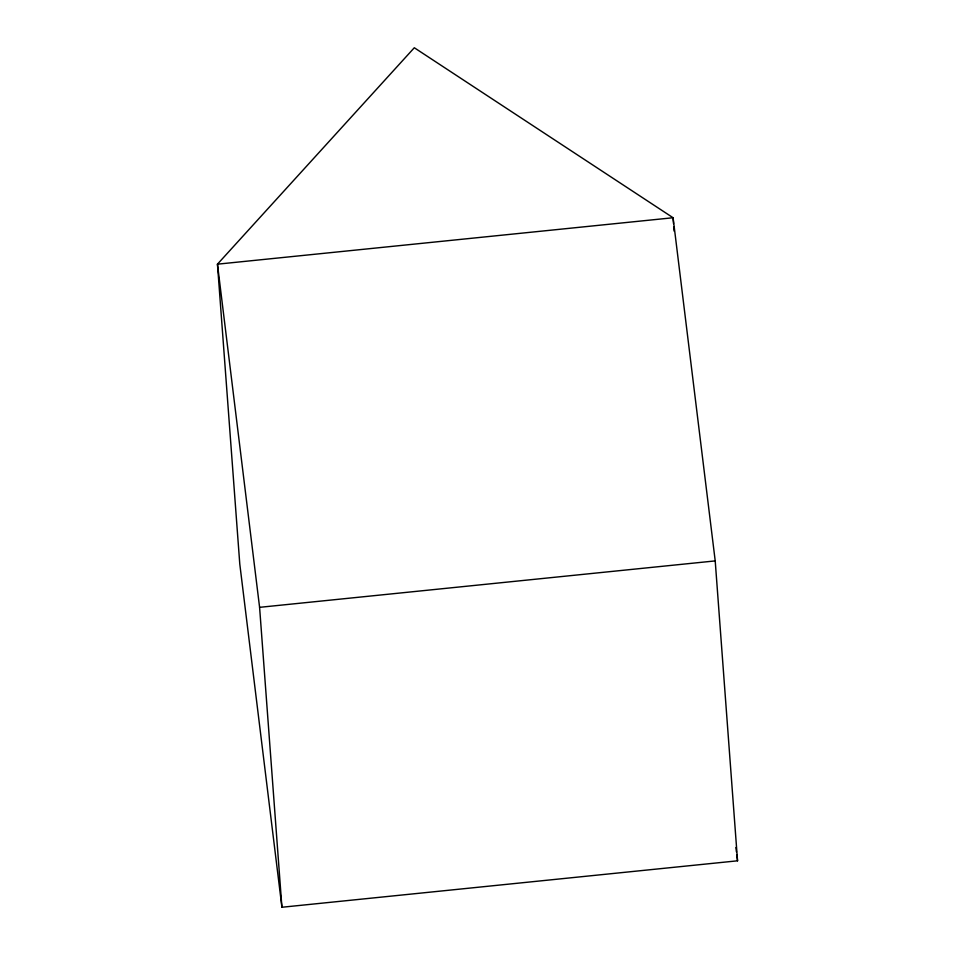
<?xml version="1.0" encoding="UTF-8"?>
<svg xmlns="http://www.w3.org/2000/svg" width="955" height="955" viewBox="0 0 955 955"><rect width="100%" height="100%" fill="white"/><g stroke="black" fill="none" stroke-linecap="round" stroke-linejoin="round"><path stroke-width="1.43" d="M281.916 907.25L259.593 607.332L715.211 560.907L673.084 217.74L414.303 47.75L217.454 264.177L239.789 564.083L281.916 907.25L737.547 860.813L715.211 560.907M735.911 847.503L736.448 851.944M736.818 854.904L737.547 860.813M259.593 607.332L217.454 264.177L673.084 217.74L673.526 223.685M673.741 226.645L674.075 231.098"/></g></svg>
